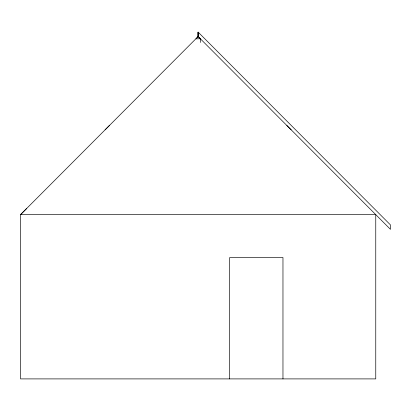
<?xml version="1.0" encoding="UTF-8"?>
<svg xmlns="http://www.w3.org/2000/svg" width="411" height="411" viewBox="0 0 411 411"><rect width="100%" height="100%" fill="white"/><g stroke="black" fill="none" stroke-linecap="round" stroke-linejoin="round"><path stroke-width="0.62" d="M198.076 36.589L198.076 32.15L198.128 36.538L390.45 229.348L390.45 224.904L198.128 32.099L198.128 36.538L195.908 38.855L200.347 38.762L200.347 42.461M198.128 36.538L20.55 214.619L20.55 378.901L375.762 378.901L375.762 214.619L20.55 214.619L26.468 208.696M109.454 125.463L105.113 129.814M286.821 125.463L291.199 129.85M198.528 37.026L200.347 38.762M282.968 378.901L282.968 257.538L229.687 257.538L229.687 378.901"/></g></svg>
